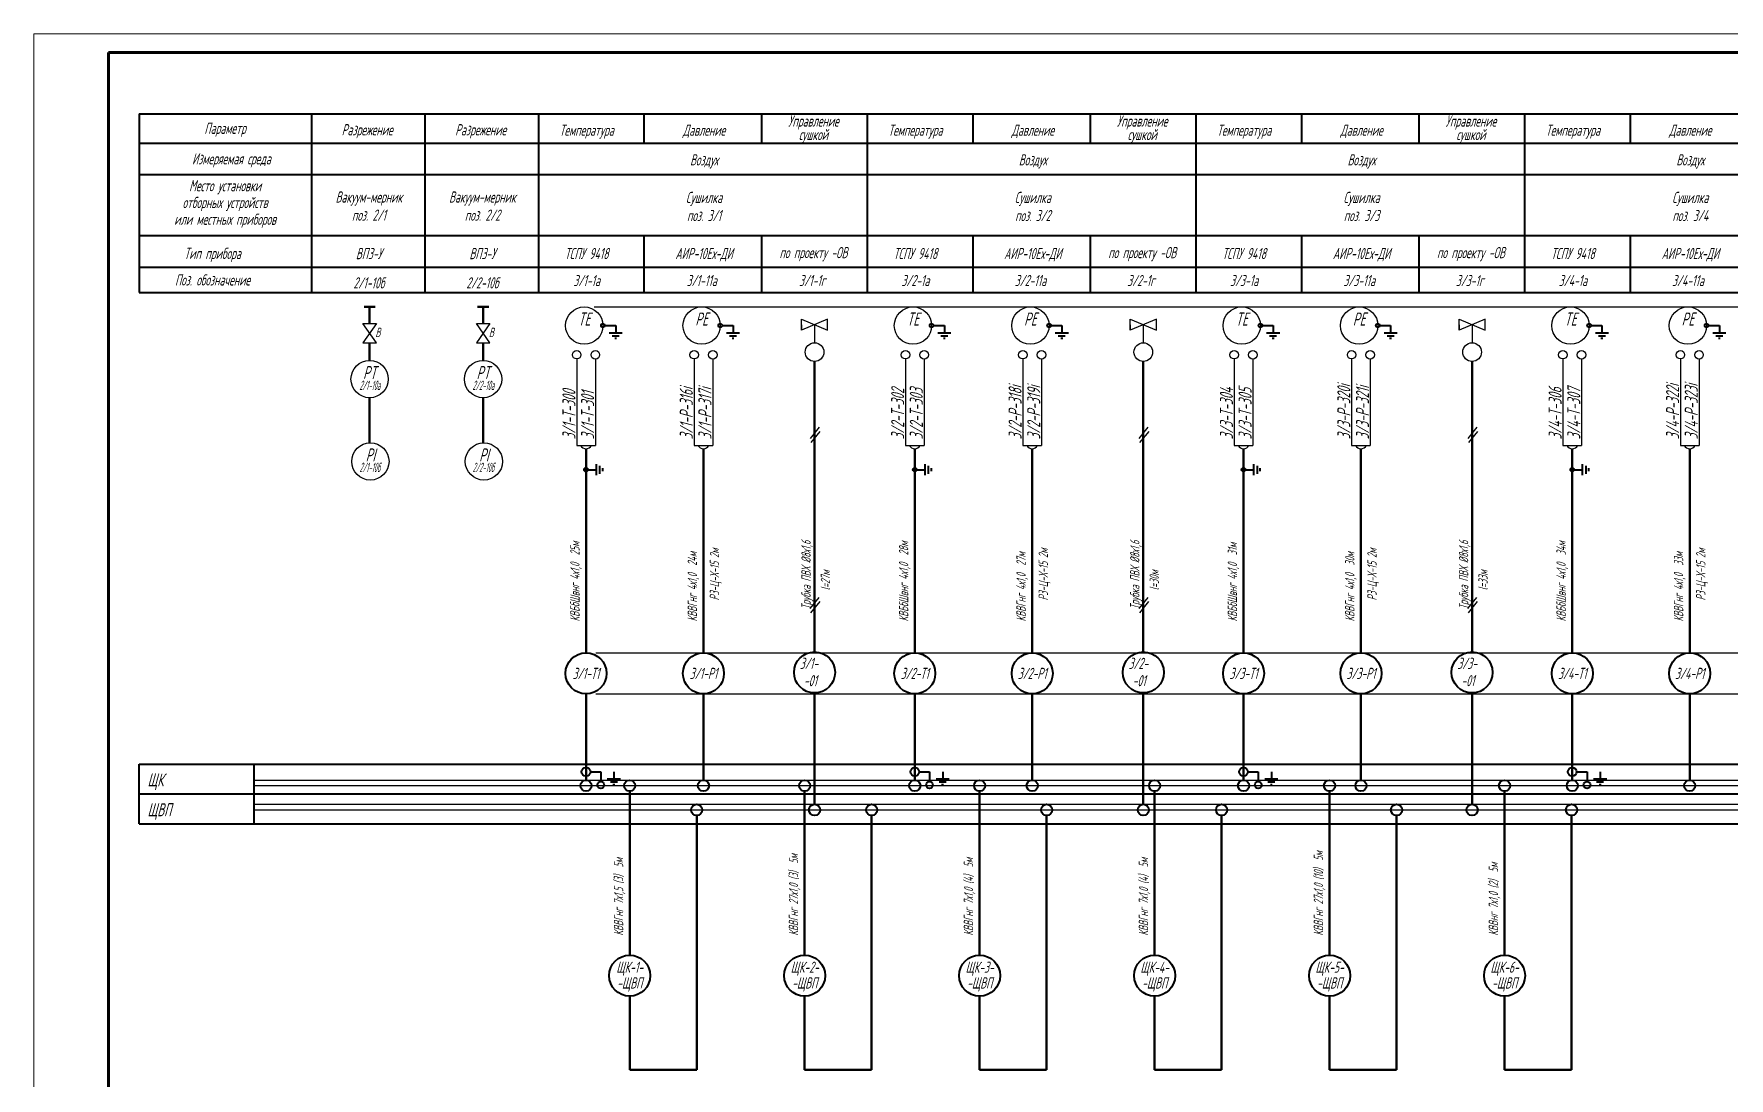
# Model space of a CAD drawing. Header units: millimetres. Extents: x -680 to 9204, y -4430 to 7779.
# Drawn here: x 1690.1 to 2144.5, y -2398.1 to -2118.2 of the extents above; entities that cross this region are included whole.
import ezdxf
from ezdxf.enums import TextEntityAlignment as Align

# ---------------------------------------------------------------- set-up
doc = ezdxf.new("R2010")
doc.units = ezdxf.units.MM
doc.layers.get('Defpoints').update_dxf_attribs({"color": 33})
for name, color, linetype, lineweight in [('text', 41, 'Continuous', 20), ('Арматура', 1, 'Continuous', 25), ('Датчики', 31, 'Continuous', 50), ('Земля', 233, 'Continuous', 40), ('Пн.кабель', 4, 'Continuous', 50), ('Таблица', 253, 'Continuous', 40), ('Текст_КИП', 2, 'Continuous', 25), ('Толст.рамка', 7, 'Continuous', 60), ('Тонк.рамка', 10, 'Continuous', 20), ('Щиты_пульты', 5, 'Continuous', 40), ('Эл.кабель', 2, 'Continuous', 50)]:
    doc.layers.add(name, color=color, linetype=linetype, lineweight=lineweight)
doc.layers.add('блок', color=7, linetype='Continuous')
doc.layers.add('ТЕКСТ', color=2, linetype='Continuous')
doc.styles.add('Simplex', font='simplex.shx', dxfattribs={"width": 0.7, "oblique": 15})

# ---------------------------------------------------------------- blocks, each defined once
blk = doc.blocks.new('Вентиль горизонтальный')
at = {"layer": 'блок', "color": 0, "linetype": 'ByBlock', "lineweight": -3}
for p, q in [((8.7, 3), (0, -3)), ((0, 3), (8.7, -3)), ((0, -3), (0, 3)), ((8.7, -3), (8.7, 3))]:
    blk.add_line(p, q, dxfattribs=at)
blk = doc.blocks.new('Заземление')
for p, q in [((0, 0), (0, -1.99)), ((1.74, -1.99), (-1.77, -1.99)), ((0.92, -2.81), (-0.95, -2.81)), ((0.24, -3.5), (-0.27, -3.5))]:
    blk.add_line(p, q)

msp = doc.modelspace()

# ---------------------------------------------------------------- linework, layer by layer
for p, q in [((1835.559, -2205.315), (1835.559, -2228.505)), ((1840.559, -2205.315), (1840.559, -2228.505)), ((1867.034, -2205.315), (1867.034, -2228.505)), ((1872.034, -2205.315), (1872.034, -2228.505)), ((1923.684, -2205.315), (1923.684, -2228.505)), ((1928.684, -2205.315), (1928.684, -2228.505)), ((1955.159, -2205.315), (1955.159, -2228.505)), ((1960.159, -2205.315), (1960.159, -2228.505)), ((2011.809, -2205.315), (2011.809, -2228.505)), ((2016.809, -2205.315), (2016.809, -2228.505)), ((2043.284, -2205.315), (2043.284, -2228.505)), ((2048.284, -2205.315), (2048.284, -2228.505)), ((2099.921, -2205.315), (2099.921, -2228.505)), ((2104.921, -2205.315), (2104.921, -2228.505)), ((2131.409, -2205.315), (2131.409, -2228.505)), ((2136.409, -2205.315), (2136.409, -2228.505)), ((1898.242, -2226.59), (1900.666, -2223.61)), ((1898.427, -2227.698), (1900.85, -2224.718)), ((1986.367, -2226.59), (1988.79, -2223.61)), ((1986.552, -2227.698), (1988.975, -2224.718)), ((2074.492, -2226.59), (2076.915, -2223.61)), ((2074.677, -2227.698), (2077.1, -2224.718)), ((1835.559, -2228.505), (1840.559, -2228.505)), ((1867.034, -2228.505), (1872.034, -2228.505)), ((1923.684, -2228.505), (1928.684, -2228.505)), ((1955.159, -2228.505), (1960.159, -2228.505)), ((2011.809, -2228.505), (2016.809, -2228.505)), ((2043.284, -2228.505), (2048.284, -2228.505)), ((2099.921, -2228.505), (2104.921, -2228.505)), ((2131.409, -2228.505), (2136.409, -2228.505)), ((1898.177, -2272.208), (1900.6, -2269.228)), ((1898.362, -2273.316), (1900.785, -2270.336)), ((1986.302, -2272.208), (1988.725, -2269.228)), ((1986.487, -2273.316), (1988.91, -2270.336)), ((2074.427, -2272.208), (2076.85, -2269.228)), ((2074.612, -2273.316), (2077.035, -2270.336))]:
    msp.add_line(p, q)
at = {"lineweight": -3}
for centre in [(1835.559, -2204.147), (1840.559, -2204.168), (1867.034, -2204.147), (1872.034, -2204.168), (1923.684, -2204.147), (1928.684, -2204.168), (1955.159, -2204.147), (1960.159, -2204.168), (2011.809, -2204.147), (2016.809, -2204.168), (2043.284, -2204.147), (2048.284, -2204.168), (2099.921, -2204.147), (2104.921, -2204.168), (2131.409, -2204.147), (2136.409, -2204.168)]:
    msp.add_circle(centre, 1.147, dxfattribs=at)
for centre in [(1838.059, -2227.655), (1869.534, -2227.655), (1926.184, -2227.655), (1957.659, -2227.655), (2014.309, -2227.655), (2045.784, -2227.655), (2102.421, -2227.655), (2133.909, -2227.655)]:
    msp.add_arc(centre, 1.689, 210.20685, 329.79315)
at = {"layer": 'Defpoints'}
for p, q in [((1840.205, -2191.346), (2265.985, -2191.346)), ((1840.684, -2284.08), (2265.985, -2284.08)), ((1840.684, -2295.08), (2265.985, -2295.08)), ((1749.002, -2318.174), (2265.985, -2318.174)), ((1749.002, -2319.674), (2265.985, -2319.674)), ((1749.002, -2324.674), (2265.985, -2324.674)), ((1749.002, -2326.174), (2265.985, -2326.174))]:
    msp.add_line(p, q, dxfattribs=at)
at = {"layer": 'Арматура'}
for p, q in [((1895.823, -2197.599), (1895.823, -2194.599)), ((1902.823, -2194.599), (1895.823, -2197.599)), ((1895.823, -2194.599), (1902.823, -2197.599)), ((1902.823, -2197.599), (1902.823, -2194.599)), ((1983.948, -2197.599), (1983.948, -2194.599)), ((1990.948, -2194.599), (1983.948, -2197.599)), ((1983.948, -2194.599), (1990.948, -2197.599)), ((1990.948, -2197.599), (1990.948, -2194.599)), ((2072.073, -2197.599), (2072.073, -2194.599)), ((2079.073, -2194.599), (2072.073, -2197.599)), ((2072.073, -2194.599), (2079.073, -2197.599)), ((2079.073, -2197.599), (2079.073, -2194.599)), ((1895.823, -2196.099), (1895.823, -2197.599)), ((1899.323, -2196.099), (1899.323, -2200.956)), ((1983.948, -2196.099), (1983.948, -2197.599)), ((1987.448, -2196.099), (1987.448, -2200.956)), ((2072.073, -2196.099), (2072.073, -2197.599)), ((2075.573, -2196.099), (2075.573, -2200.956))]:
    msp.add_line(p, q, dxfattribs=at)
for centre in [(1899.323, -2203.456), (1987.448, -2203.456), (2075.573, -2203.456)]:
    msp.add_circle(centre, 2.5, dxfattribs=at)
at = {"layer": 'Датчики', "lineweight": 30}
for centre in [(1837.58, -2196.346), (1869.055, -2196.346), (1925.705, -2196.346), (1957.18, -2196.346), (2013.83, -2196.346), (2045.305, -2196.346), (2101.955, -2196.346), (2133.43, -2196.346), (1780.053, -2210.696), (1810.478, -2210.696), (1780.251, -2232.773), (1810.675, -2232.773)]:
    msp.add_circle(centre, 5, dxfattribs=at)
at = {"layer": 'Земля', "ltscale": 0.3}
for p, q in [((1843.078, -2196.346), (1846.011, -2196.346)), ((1874.553, -2196.346), (1877.486, -2196.346)), ((1931.203, -2196.346), (1934.136, -2196.346)), ((1962.678, -2196.346), (1965.611, -2196.346)), ((2019.328, -2196.346), (2022.261, -2196.346)), ((2050.803, -2196.346), (2053.736, -2196.346)), ((2107.453, -2196.346), (2110.386, -2196.346)), ((2138.928, -2196.346), (2141.861, -2196.346))]:
    msp.add_line(p, q, dxfattribs=at)
at = {"layer": 'Земля'}
for p, q in [((1838.559, -2234.969), (1840.852, -2234.969)), ((1838.559, -2234.969), (1840.852, -2234.969)), ((1840.852, -2236.449), (1840.852, -2233.488)), ((1840.852, -2236.449), (1840.852, -2233.488)), ((1841.769, -2235.96), (1841.769, -2233.977)), ((1841.769, -2236.049), (1841.769, -2234.065)), ((1842.532, -2235.414), (1842.532, -2234.524)), ((1842.532, -2235.414), (1842.532, -2234.524)), ((1926.684, -2234.969), (1928.977, -2234.969)), ((1926.684, -2234.969), (1928.977, -2234.969)), ((1928.977, -2236.449), (1928.977, -2233.488)), ((1928.977, -2236.449), (1928.977, -2233.488)), ((1929.894, -2235.96), (1929.894, -2233.977)), ((1929.894, -2236.049), (1929.894, -2234.065)), ((1930.657, -2235.414), (1930.657, -2234.524)), ((1930.657, -2235.414), (1930.657, -2234.524)), ((2014.809, -2234.969), (2017.102, -2234.969)), ((2014.809, -2234.969), (2017.102, -2234.969)), ((2017.102, -2236.449), (2017.102, -2233.488)), ((2017.102, -2236.449), (2017.102, -2233.488)), ((2018.019, -2235.96), (2018.019, -2233.977)), ((2018.019, -2236.049), (2018.019, -2234.065)), ((2018.782, -2235.414), (2018.782, -2234.524)), ((2018.782, -2235.414), (2018.782, -2234.524)), ((2102.921, -2234.969), (2105.214, -2234.969)), ((2102.921, -2234.969), (2105.214, -2234.969)), ((2105.214, -2236.449), (2105.214, -2233.488)), ((2105.214, -2236.449), (2105.214, -2233.488)), ((2106.131, -2235.96), (2106.131, -2233.977)), ((2106.131, -2236.049), (2106.131, -2234.065)), ((2106.894, -2235.414), (2106.894, -2234.524)), ((2106.894, -2235.414), (2106.894, -2234.524)), ((1839.23, -2315.957), (1842.007, -2315.957)), ((1842.007, -2315.957), (1842.007, -2318.597)), ((1927.355, -2315.957), (1930.132, -2315.957)), ((1930.132, -2315.957), (1930.132, -2318.597)), ((2015.48, -2315.957), (2018.257, -2315.957)), ((2018.257, -2315.957), (2018.257, -2318.597)), ((2103.605, -2315.957), (2106.382, -2315.957)), ((2106.382, -2315.957), (2106.382, -2318.597))]:
    msp.add_line(p, q, dxfattribs=at)
for centre, radius in [((1842.58, -2196.346), 0.5), ((1874.055, -2196.346), 0.5), ((1930.705, -2196.346), 0.5), ((1962.18, -2196.346), 0.5), ((2018.83, -2196.346), 0.5), ((2050.305, -2196.346), 0.5), ((2106.955, -2196.346), 0.5), ((2138.43, -2196.346), 0.5), ((1838.059, -2234.969), 0.5), ((1838.059, -2234.969), 0.5), ((1926.184, -2234.969), 0.5), ((1926.184, -2234.969), 0.5), ((2014.309, -2234.969), 0.5), ((2014.309, -2234.969), 0.5), ((2102.421, -2234.969), 0.5), ((2102.421, -2234.969), 0.5), ((1838.059, -2315.957), 1.171), ((1926.184, -2315.957), 1.171), ((2014.309, -2315.957), 1.171), ((2102.434, -2315.957), 1.171), ((1842.007, -2319.506), 0.909), ((1930.132, -2319.506), 0.909), ((2018.257, -2319.506), 0.909), ((2106.382, -2319.506), 0.909)]:
    msp.add_circle(centre, radius, dxfattribs=at)
at = {"layer": 'Пн.кабель'}
for p, q in [((1781.558, -2191.346), (1778.548, -2191.346)), ((1780.053, -2195.783), (1780.053, -2191.346)), ((1811.983, -2191.346), (1808.972, -2191.346)), ((1810.478, -2195.783), (1810.478, -2191.346)), ((1780.053, -2205.696), (1780.053, -2201.005)), ((1810.478, -2205.696), (1810.478, -2201.005)), ((1899.323, -2205.956), (1899.323, -2283.833)), ((1987.448, -2205.956), (1987.448, -2283.833)), ((2075.573, -2205.956), (2075.573, -2283.833)), ((1780.053, -2227.69), (1780.053, -2215.696)), ((1810.478, -2227.69), (1810.478, -2215.696)), ((1899.323, -2294.833), (1899.323, -2324.674)), ((1987.448, -2294.833), (1987.448, -2324.674)), ((2075.573, -2294.833), (2075.573, -2324.674))]:
    msp.add_line(p, q, dxfattribs=at)
at = {"layer": 'Пн.кабель', "lineweight": 40}
for centre in [(1899.323, -2289.333), (1987.448, -2289.333), (2075.573, -2289.333)]:
    msp.add_circle(centre, 5.5, dxfattribs=at)
at = {"layer": 'Таблица'}
for p, q in [((1718.304, -2139.581), (1718.304, -2187.461)), ((1718.304, -2139.581), (2265.985, -2139.581)), ((1764.441, -2139.581), (1764.441, -2187.461)), ((1794.865, -2139.581), (1794.865, -2187.461)), ((1825.29, -2139.581), (1825.29, -2187.461)), ((1853.685, -2147.477), (1853.685, -2139.581)), ((1885.16, -2147.477), (1885.16, -2139.581)), ((1913.485, -2187.461), (1913.485, -2139.581)), ((1941.81, -2147.477), (1941.81, -2139.581)), ((1973.285, -2147.477), (1973.285, -2139.581)), ((2001.61, -2187.461), (2001.61, -2139.581)), ((2029.935, -2147.477), (2029.935, -2139.581)), ((2061.41, -2147.477), (2061.41, -2139.581)), ((2089.735, -2187.461), (2089.735, -2139.581)), ((2118.06, -2147.477), (2118.06, -2139.581)), ((1718.304, -2147.477), (1764.37, -2147.477)), ((1764.441, -2147.477), (2265.985, -2147.477)), ((1718.304, -2155.867), (1764.441, -2155.867)), ((1764.441, -2155.867), (2265.985, -2155.867)), ((1718.304, -2172.2), (1764.441, -2172.2)), ((1764.441, -2172.2), (2265.985, -2172.2)), ((1853.685, -2187.461), (1853.685, -2172.2)), ((1885.16, -2187.461), (1885.16, -2172.2)), ((1941.81, -2187.461), (1941.81, -2172.2)), ((1973.285, -2187.461), (1973.285, -2172.2)), ((2029.935, -2187.461), (2029.935, -2172.2)), ((2061.41, -2187.461), (2061.41, -2172.2)), ((2118.06, -2187.461), (2118.06, -2172.2)), ((1718.304, -2180.721), (1764.441, -2180.721)), ((1764.441, -2180.721), (2265.985, -2180.721)), ((1718.304, -2187.461), (2265.985, -2187.461))]:
    msp.add_line(p, q, dxfattribs=at)
for centre in [(1838.059, -2319.674), (1849.762, -2319.674), (1869.534, -2319.674), (1896.665, -2319.674), (1926.184, -2319.674), (1943.568, -2319.674), (1957.659, -2319.674), (1990.472, -2319.674), (2014.309, -2319.674), (2037.375, -2319.674), (2045.784, -2319.674), (2084.278, -2319.674), (2102.434, -2319.674), (2133.909, -2319.674), (1867.725, -2326.174), (1899.323, -2326.174), (1914.628, -2326.174), (1961.531, -2326.174), (1987.448, -2326.174), (2008.435, -2326.174), (2055.338, -2326.174), (2075.573, -2326.174), (2102.241, -2326.174)]:
    msp.add_circle(centre, 1.5, dxfattribs=at)
at = {"layer": 'Толст.рамка'}
for q in [(2526.062, -2123.151), (1710.062, -2707.654)]:
    msp.add_line((1710.062, -2123.151), q, dxfattribs=at)
at = {"layer": 'Тонк.рамка'}
for p, q in [((1690.062, -2118.151), (2531.062, -2118.151)), ((1690.062, -2712.151), (1690.062, -2118.151))]:
    msp.add_line(p, q, dxfattribs=at)
at = {"layer": 'Щиты_пульты'}
for p, q in [((1718.304, -2313.88), (2265.985, -2313.88)), ((1718.304, -2321.88), (1718.304, -2313.88)), ((1749.002, -2313.88), (1749.002, -2321.88)), ((1718.304, -2321.88), (2265.985, -2321.88)), ((1718.304, -2329.88), (1718.304, -2321.88)), ((1749.002, -2321.88), (1749.001, -2329.88)), ((1718.304, -2329.88), (2265.985, -2329.88))]:
    msp.add_line(p, q, dxfattribs=at)
at = {"layer": 'Эл.кабель'}
for p, q in [((1838.059, -2229.344), (1838.059, -2284.08)), ((1869.534, -2229.344), (1869.534, -2284.08)), ((1926.184, -2229.344), (1926.184, -2284.08)), ((1957.659, -2229.344), (1957.659, -2284.08)), ((2014.309, -2229.344), (2014.309, -2284.08)), ((2045.784, -2229.344), (2045.784, -2284.08)), ((2102.434, -2229.344), (2102.434, -2284.08)), ((2133.909, -2229.344), (2133.909, -2284.08)), ((1838.059, -2295.08), (1838.059, -2318.174)), ((1869.534, -2295.08), (1869.534, -2318.174)), ((1926.184, -2295.08), (1926.184, -2318.174)), ((1957.659, -2295.08), (1957.659, -2318.174)), ((2014.309, -2295.08), (2014.309, -2318.174)), ((2045.784, -2295.08), (2045.784, -2318.174)), ((2102.434, -2295.08), (2102.434, -2318.174)), ((2133.909, -2295.08), (2133.909, -2318.174)), ((1849.762, -2365.092), (1849.762, -2321.174)), ((1896.665, -2365.092), (1896.665, -2321.174)), ((1943.568, -2365.092), (1943.568, -2321.174)), ((1990.472, -2365.092), (1990.472, -2321.174)), ((2037.375, -2365.092), (2037.375, -2321.174)), ((2084.278, -2365.092), (2084.278, -2321.174)), ((1867.725, -2395.845), (1867.725, -2327.674)), ((1914.628, -2395.845), (1914.628, -2327.674)), ((1961.531, -2395.845), (1961.531, -2327.674)), ((2008.435, -2395.845), (2008.435, -2327.674)), ((2055.338, -2395.845), (2055.338, -2327.674)), ((2102.241, -2395.845), (2102.241, -2327.674)), ((1849.762, -2376.092), (1849.762, -2395.845)), ((1896.665, -2376.092), (1896.665, -2395.845)), ((1943.568, -2376.092), (1943.568, -2395.845)), ((1990.472, -2376.092), (1990.472, -2395.845)), ((2037.375, -2376.092), (2037.375, -2395.845)), ((2084.278, -2376.092), (2084.278, -2395.845)), ((1849.762, -2395.845), (1867.725, -2395.845)), ((1896.665, -2395.845), (1914.628, -2395.845)), ((1943.568, -2395.845), (1961.531, -2395.845)), ((1990.472, -2395.845), (2008.435, -2395.845)), ((2037.375, -2395.845), (2055.338, -2395.845)), ((2084.278, -2395.845), (2102.241, -2395.845))]:
    msp.add_line(p, q, dxfattribs=at)
at = {"layer": 'Эл.кабель', "lineweight": 40}
for centre in [(1838.059, -2289.58), (1869.534, -2289.58), (1926.184, -2289.58), (1957.659, -2289.58), (2014.309, -2289.58), (2045.784, -2289.58), (2102.434, -2289.58), (2133.909, -2289.58), (1849.762, -2370.592), (1896.665, -2370.592), (1943.568, -2370.592), (1990.472, -2370.592), (2037.375, -2370.592), (2084.278, -2370.592)]:
    msp.add_circle(centre, 5.5, dxfattribs=at)

# ---------------------------------------------------------------- block references
at = {"layer": 'Арматура', "xscale": -0.599999999999909, "yscale": 0.599999999999909, "zscale": 0.6000000000000001, "rotation": 270}
for p in [(1780.053, -2201.005), (1810.478, -2201.005)]:
    msp.add_blockref('Вентиль горизонтальный', p, dxfattribs=at)
at = {"layer": 'Земля'}
for p in [(1846.011, -2196.346), (1877.486, -2196.346), (1934.136, -2196.346), (1965.611, -2196.346), (2022.261, -2196.346), (2053.736, -2196.346), (2110.386, -2196.346), (2141.861, -2196.346), (1845.538, -2315.928), (1933.663, -2315.928), (2021.788, -2315.928), (2109.913, -2315.928)]:
    msp.add_blockref('Заземление', p, dxfattribs=at)

# ---------------------------------------------------------------- texts
at = {"style": 'Simplex', "oblique": 15, "width": 0.6}
for s, height, p in [('В', 2.5, (1781.583, -2199.422)), ('В', 2.5, (1812.008, -2199.422)), ('3/1-', 3, (1895.366, -2288.389)), ('3/2-', 3, (1983.491, -2288.389)), ('3/3-', 3, (2071.616, -2288.389)), ('-01', 3, (1896.441, -2293.035)), ('-01', 3, (1984.566, -2293.035)), ('-01', 3, (2072.691, -2293.035))]:
    msp.add_text(s, height=height, dxfattribs=at).set_placement(p)
at = {"lineweight": -3, "style": 'Simplex', "oblique": 15, "width": 0.6}
for s, p in [('3/1-Р-316i', (1866.699, -2226.845)), ('3/1-Р-317i', (1871.699, -2226.845)), ('3/2-Т-302', (1923.35, -2226.845)), ('3/2-Т-303', (1928.35, -2226.845)), ('3/2-Р-318i', (1954.824, -2226.845)), ('3/2-Р-319i', (1959.824, -2226.845)), ('3/3-Т-304', (2011.475, -2226.845)), ('3/3-Т-305', (2016.475, -2226.845)), ('3/3-Р-320i', (2042.949, -2226.845)), ('3/3-Р-321i', (2047.949, -2226.845)), ('3/4-Т-306', (2099.586, -2226.845)), ('3/4-Т-307', (2104.586, -2226.845)), ('3/4-Р-322i', (2131.074, -2226.845)), ('3/4-Р-323i', (2136.074, -2226.845)), ('3/1-Т-300', (1835.225, -2226.845)), ('3/1-Т-301', (1840.225, -2226.845))]:
    msp.add_text(s, height=3.5, rotation=90, dxfattribs=at).set_placement(p)
at = {"style": 'Simplex', "oblique": 15, "width": 0.6}
for s, p in [('3/1-Т1', (1838.059, -2289.58)), ('3/1-P1', (1869.534, -2289.58)), ('3/2-Т1', (1926.184, -2289.58)), ('3/2-P1', (1957.659, -2289.58)), ('3/3-Т1', (2014.309, -2289.58)), ('3/3-P1', (2045.784, -2289.58)), ('3/4-Т1', (2102.434, -2289.58)), ('3/4-P1', (2133.909, -2289.58)), ('ЩК-1-', (1849.762, -2368.755)), ('ЩК-2-', (1896.665, -2368.755)), ('ЩК-3-', (1943.568, -2368.755)), ('ЩК-4-', (1990.472, -2368.755)), ('ЩК-5-', (2037.375, -2368.755)), ('ЩК-6-', (2084.278, -2368.755)), ('-ЩВП', (1849.762, -2372.968)), ('-ЩВП', (1896.665, -2372.968)), ('-ЩВП', (1943.568, -2372.968)), ('-ЩВП', (1990.472, -2372.968)), ('-ЩВП', (2037.375, -2372.968)), ('-ЩВП', (2084.278, -2372.968))]:
    msp.add_text(s, height=3, dxfattribs=at).set_placement(p, align=Align.MIDDLE)
at = {"layer": 'text', "color": 2, "style": 'Simplex', "oblique": 15, "width": 0.6}
for s, p in [('КВБбШвнг 4х1,0  25м', (1836.32, -2275.66)), ('КВБбШвнг 4х1,0  28м', (1924.445, -2275.66)), ('КВБбШвнг 4х1,0  31м', (2012.57, -2275.66)), ('КВБбШвнг 4х1,0  34м', (2100.694, -2275.66))]:
    msp.add_text(s, height=2.5, rotation=90, dxfattribs=at).set_placement(p)
at = {"layer": 'text', "color": 3, "style": 'Simplex', "oblique": 15, "width": 0.6}
for s, p in [('КВВГнг 4х1,0  24м', (1867.794, -2275.66)), ('КВВГнг 4х1,0  27м', (1955.919, -2275.66)), ('КВВГнг 4х1,0  30м', (2044.044, -2275.66)), ('КВВГнг 4х1,0  33м', (2132.169, -2275.66)), ('КВВГнг 7х1,5 (3)  5м', (1848.022, -2359.889)), ('КВВГнг 27х1,0 (3)  5м', (1894.926, -2359.889)), ('КВВГнг 7х1,0 (4)  5м', (1941.829, -2359.889)), ('КВВГнг 7х1,0 (4)  5м', (1988.732, -2359.889)), ('КВВГнг 27х1,0 (10)  5м', (2035.635, -2359.889)), ('КВВнг 7х1,0 (2)  5м', (2082.539, -2359.889))]:
    msp.add_text(s, height=2.5, rotation=90, dxfattribs=at).set_placement(p)
at = {"layer": 'text', "color": 7, "style": 'Simplex', "oblique": 15, "width": 0.6}
for p in [(1898.293, -2272.426), (1986.418, -2272.426), (2074.542, -2272.426)]:
    msp.add_text('Трубка ПВХ %%C8х1,6', height=2.5, rotation=90, dxfattribs=at).set_placement(p)
at = {"layer": 'ТЕКСТ', "style": 'Simplex', "oblique": 15, "width": 0.6}
for p in [(1873.745, -2270.032), (1961.87, -2270.032), (2049.995, -2270.032), (2138.12, -2270.032)]:
    msp.add_text('РЗ-Ц-Х-15 2м', height=2.5, rotation=90, dxfattribs=at).set_placement(p)
at = {"layer": 'ТЕКСТ', "color": 7, "style": 'Simplex', "oblique": 15, "width": 0.6}
for s, p in [('l=27м', (1903.491, -2267.317)), ('l=30м', (1991.616, -2267.317)), ('l=33м', (2079.741, -2267.317))]:
    msp.add_text(s, height=2.5, rotation=90, dxfattribs=at).set_placement(p)
at = {"layer": 'Текст_КИП', "style": 'Simplex', "oblique": 15, "width": 0.6}
for s, p in [('Управление', (1899.016, -2143.003)), ('Управление', (1987.141, -2143.003)), ('Управление', (2075.266, -2143.003)), ('Параметр', (1741.304, -2144.959)), ('Разрежение', (1779.39, -2145.343)), ('Разрежение', (1809.815, -2145.343)), ('Температура', (1838.211, -2145.46)), ('Давление', (1869.685, -2145.46)), ('сушкой', (1899.016, -2146.63)), ('Температура', (1926.336, -2145.46)), ('Давление', (1957.81, -2145.46)), ('сушкой', (1987.141, -2146.63)), ('Температура', (2014.461, -2145.46)), ('Давление', (2045.935, -2145.46)), ('сушкой', (2075.266, -2146.63)), ('Температура', (2102.585, -2145.46)), ('Давление', (2134.06, -2145.46)), ('Измеряемая среда', (1743.006, -2153.116)), ('Воздух', (1869.685, -2153.421)), ('Воздух', (1957.81, -2153.421)), ('Воздух', (2045.935, -2153.421)), ('Воздух', (2134.06, -2153.421)), ('Место установки', (1741.304, -2160.342)), ('отборных устройств', (1741.304, -2164.842)), ('Вакуум-мерник', (1779.851, -2163.373)), ('Вакуум-мерник', (1810.275, -2163.373)), ('Сушилка', (1869.685, -2163.49)), ('Сушилка', (1957.81, -2163.49)), ('Сушилка', (2045.935, -2163.49)), ('Сушилка', (2134.06, -2163.49)), ('или местных приборов', (1741.304, -2169.342)), ('поз. 2/1', (1779.851, -2168.23)), ('поз. 2/2', (1810.275, -2168.23)), ('поз. 3/1', (1869.685, -2168.347)), ('поз. 3/2', (1957.81, -2168.347)), ('поз. 3/3', (2045.935, -2168.347)), ('поз. 3/4', (2134.06, -2168.347)), ('Тип прибора', (1737.935, -2178.49)), ('ВП3-У', (1779.851, -2178.543)), ('ВП3-У', (1810.275, -2178.543)), ('ТСПУ 9418', (1838.211, -2178.529)), ('АИР-10Ех-ДИ', (1869.685, -2178.529)), ('по проекту -ОВ', (1899.016, -2178.282)), ('ТСПУ 9418', (1926.336, -2178.529)), ('АИР-10Ех-ДИ', (1957.81, -2178.529)), ('по проекту -ОВ', (1987.141, -2178.282)), ('ТСПУ 9418', (2014.461, -2178.529)), ('АИР-10Ех-ДИ', (2045.935, -2178.529)), ('по проекту -ОВ', (2075.266, -2178.282)), ('ТСПУ 9418', (2102.585, -2178.529)), ('АИР-10Ех-ДИ', (2134.06, -2178.529)), ('Поз. обозначение', (1737.935, -2185.61)), ('2/1-10б', (1779.851, -2186.393)), ('2/2-10б', (1810.275, -2186.393)), ('3/1-1а', (1838.211, -2185.775)), ('3/1-11а', (1869.055, -2185.775)), ('3/1-1г', (1898.681, -2185.775)), ('3/2-1а', (1926.336, -2185.775)), ('3/2-11а', (1957.18, -2185.775)), ('3/2-1г', (1986.806, -2185.775)), ('3/3-1а', (2014.461, -2185.775)), ('3/3-11а', (2045.305, -2185.775)), ('3/3-1г', (2074.931, -2185.775)), ('3/4-1а', (2102.585, -2185.775)), ('3/4-11а', (2133.43, -2185.775))]:
    msp.add_text(s, height=3, dxfattribs=at).set_placement(p, align=Align.CENTER)
at = {"layer": 'Текст_КИП', "lineweight": 30, "style": 'Simplex', "oblique": 15, "width": 0.6}
for s, p in [('TЕ', (1837.58, -2196.346)), ('PE', (1869.055, -2196.346)), ('TЕ', (1925.705, -2196.346)), ('PE', (1957.18, -2196.346)), ('TЕ', (2013.83, -2196.346)), ('PE', (2045.305, -2196.346)), ('TЕ', (2101.955, -2196.346)), ('PE', (2133.43, -2196.346)), ('РT', (1780.053, -2210.696)), ('РT', (1810.478, -2210.696)), ('РI', (1780.251, -2232.773)), ('РI', (1810.675, -2232.773))]:
    msp.add_text(s, height=3.5, dxfattribs=at).set_placement(p, align=Align.CENTER)
at = {"layer": 'Текст_КИП', "color": 4, "style": 'Simplex', "oblique": 15, "width": 0.4}
for s, p in [('2/1-10а', (1780.103, -2213.61)), ('2/2-10а', (1810.528, -2213.61)), ('2/1-10б', (1780.103, -2235.605)), ('2/2-10б', (1810.528, -2235.605))]:
    msp.add_text(s, height=2.5, dxfattribs=at).set_placement(p, align=Align.CENTER)
at = {"layer": 'Текст_КИП', "style": 'Simplex', "oblique": 15, "width": 0.6}
for s, p in [('ЩК', (1720.5, -2319.892)), ('ЩВП', (1720.5, -2327.892))]:
    msp.add_text(s, height=3.5, dxfattribs=at).set_placement(p)

doc.saveas('drawing.dxf')
